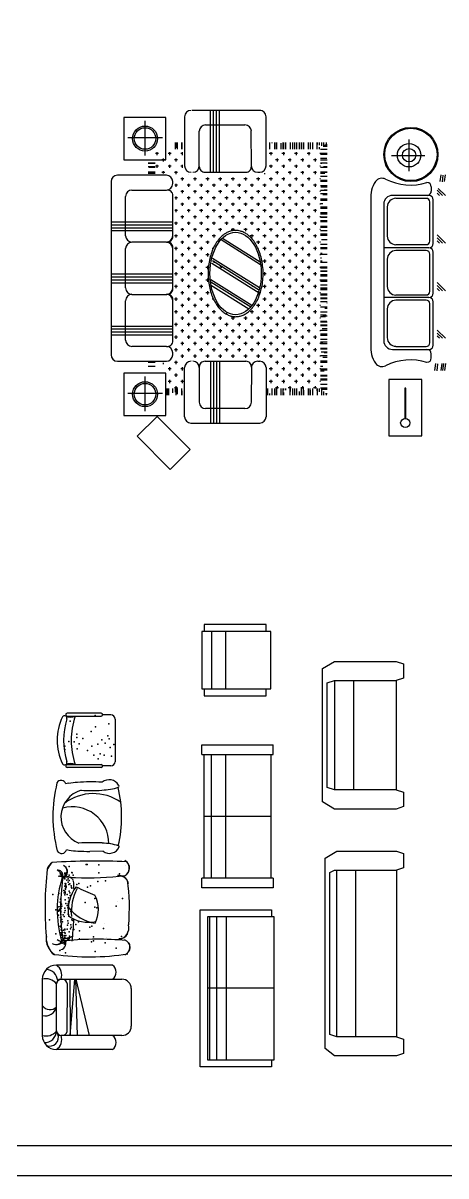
# Model space of a CAD drawing. Header units: inches. Extents: x 8.3 to 50.8, y 10.9 to 35.7.
# Drawn here: x 37.69 to 42.21, y 10.86 to 23.16 of the extents above; entities that cross this region are included whole.
import ezdxf

# ---------------------------------------------------------------- set-up
doc = ezdxf.new("R2010")
doc.units = ezdxf.units.IN
doc.header["$MEASUREMENT"] = 0
for name, color, linetype in [('02', 2, 'Continuous'), ('1', 1, 'Continuous'), ('4', 4, 'Continuous'), ('8', 8, 'Continuous'), ('kadrbm', 4, 'Continuous')]:
    doc.layers.add(name, color=color, linetype=linetype)

# ---------------------------------------------------------------- blocks, each defined once
blk = doc.blocks.new('kadrbm')
at = {"layer": 'kadrbm', "color": 4}
blk.add_lwpolyline([(0, 0), (0, 24.797), (21, 24.797), (21, 0), (0, 0)], close=True, dxfattribs=at)
blk.add_lwpolyline([(20.663, 0.326), (20.663, 24.46), (0.337, 24.46), (0.337, 0.326), (20.663, 0.326)], dxfattribs=at)

msp = doc.modelspace()

# ---------------------------------------------------------------- hatches: boundary and pattern name
at = {"layer": '8'}
h = msp.add_hatch(dxfattribs=at)
h.set_pattern_fill('AR-RROOF', color=256, scale=0.08, angle=270, style=0)
h.set_pattern_definition([(180, (47.02301, 30.62597), (-0.1584, 0.072), [1.08, -0.144, 0.36, -0.072]), (180, (46.92725, 30.66197), (0.072, 0.09576), [0.216, -0.02376, 0.432, -0.054]), (180, (46.98701, 30.68717), (-0.3744, 0.04824), [0.576, -0.1008, 0.288, -0.072])])
h.paths.add_polyline_path([(39.033, 19.49), (39.033, 19.553), (39.105, 19.553), (39.105, 19.49)])
h.paths.add_polyline_path([(40.872, 19.261), (40.872, 21.813), (40.944, 21.885), (40.944, 19.189)])
h.paths.add_polyline_path([(39.033, 21.537), (39.033, 21.704), (39.105, 21.694), (39.105, 21.537)])
h = msp.add_hatch(dxfattribs=at)
h.set_pattern_fill('CROSS', color=256, scale=0.3, angle=180, style=0)
h.set_pattern_definition([(270, (47.02301, 30.62597), (-0.0675, -0.0675), [0.03375, -0.10125]), (180, (47.039886, 30.609096), (-0.0675, 0.0675), [0.03375, -0.10125])])
h.paths.add_polyline_path([(40.313, 19.261), (40.306, 19.514), (40.302, 19.566), (39.458, 19.57), (39.406, 19.54), (39.409, 19.261), (39.221, 19.261), (39.221, 19.49), (39.105, 19.49), (39.105, 19.534), (39.307, 19.54), (39.316, 21.509), (39.285, 21.556), (39.105, 21.554), (39.105, 21.725), (39.118, 21.813), (39.403, 21.813), (39.398, 21.604), (39.458, 21.548), (40.185, 21.535), (40.302, 21.565), (40.31, 21.813), (40.872, 21.813), (40.872, 19.261)])
h.paths.add_polyline_path([(40.232, 20.427), (40.228, 20.747), (40.081, 20.925), (40.016, 20.95), (39.934, 20.95), (39.873, 20.938), (39.791, 20.899), (39.757, 20.816), (39.709, 20.721), (39.688, 20.617), (39.675, 20.492), (39.722, 20.228), (39.83, 20.076), (40.003, 20.046), (40.103, 20.094), (40.189, 20.219)], flags=16)
edge = h.paths.add_edge_path(flags=0)
edge.add_line((40.194, 20.32), (39.722, 20.604))
edge.add_ellipse((40.452, 20.494), major_axis=(-0.522, 0.522), ratio=1, start_angle=35.8767, end_angle=36.3651, ccw=False)
edge.add_line((39.723, 20.611), (40.195, 20.326))
edge.add_ellipse((39.476, 20.494), major_axis=(0.522, 0.522), ratio=1, start_angle=301.4454, end_angle=301.9202, ccw=False)
edge.add_line((40.194, 20.32), (40.194, 20.32))
edge.add_ellipse((39.717, 20.435), major_axis=(0.347, 0.347), ratio=1, start_angle=301.4399, end_angle=301.4562)
edge.add_line((40.194, 20.321), (40.194, 20.321))
edge.add_line((40.194, 20.321), (40.194, 20.321))
edge.add_line((40.194, 20.321), (40.194, 20.321))
edge.add_line((40.194, 20.321), (40.194, 20.321))
edge.add_line((40.194, 20.321), (40.194, 20.321))
edge.add_ellipse((39.717, 20.435), major_axis=(-0.347, 0.347), ratio=1, start_angle=211.4399, end_angle=211.4562, ccw=False)
h = msp.add_hatch(dxfattribs=at)
h.set_pattern_fill('AR-RROOF', color=256, scale=0.08, angle=180, style=0)
h.set_pattern_definition([(270, (47.02301, 30.62597), (-0.072, -0.1584), [1.08, -0.144, 0.36, -0.072]), (270, (46.98701, 30.53021), (-0.09576, 0.072), [0.216, -0.02376, 0.432, -0.054]), (270, (46.96181, 30.58997), (-0.04824, -0.3744), [0.576, -0.1008, 0.288, -0.072])])
h.paths.add_polyline_path([(39.221, 19.189), (39.221, 19.261), (39.421, 19.261), (39.421, 19.189)])
h.paths.add_polyline_path([(40.291, 19.189), (40.291, 19.261), (40.872, 19.261), (40.944, 19.189)])
h.paths.add_polyline_path([(40.291, 21.813), (40.291, 21.885), (40.944, 21.885), (40.872, 21.813)])
h.paths.add_polyline_path([(39.309, 21.813), (39.318, 21.885), (39.421, 21.885), (39.421, 21.813)])

# ---------------------------------------------------------------- linework, layer by layer
at = {"layer": '02'}
for p, q in [((39, 21.746), (39, 22.117)), ((39.185, 21.934), (38.814, 21.934)), ((41.818, 21.58), (41.818, 21.919)), ((41.985, 21.744), (41.63, 21.744)), ((42.149, 21.468), (42.16, 21.541)), ((42.175, 21.465), (42.182, 21.538)), ((42.196, 21.468), (42.207, 21.541)), ((42.055, 21.413), (42.055, 21.367)), ((42.03, 21.321), (41.64, 21.321)), ((42.001, 21.29), (41.677, 21.29)), ((42.076, 20.809), (42.076, 21.277)), ((42.173, 21.321), (42.117, 21.377)), ((42.141, 21.321), (42.117, 21.345)), ((42.205, 21.321), (42.129, 21.396)), ((41.41, 21.275), (41.41, 19.715)), ((41.548, 21.229), (41.548, 19.771)), ((41.585, 21.198), (41.585, 20.888)), ((42.038, 20.833), (42.038, 21.253)), ((39.81, 20.85), (40.232, 20.585)), ((39.826, 20.866), (40.227, 20.614)), ((41.677, 20.796), (42.001, 20.796)), ((42.205, 20.813), (42.117, 20.901)), ((42.173, 20.813), (42.117, 20.869)), ((42.141, 20.813), (42.117, 20.837)), ((42.03, 20.763), (41.548, 20.763)), ((42.001, 20.733), (41.677, 20.733)), ((42.038, 20.296), (42.038, 20.696)), ((42.076, 20.279), (42.076, 20.717)), ((39.713, 20.597), (40.216, 20.281)), ((39.717, 20.653), (40.22, 20.338)), ((39.717, 20.627), (40.22, 20.311)), ((41.585, 20.641), (41.585, 20.351)), ((39.702, 20.424), (40.14, 20.149)), ((39.698, 20.368), (40.107, 20.111)), ((39.702, 20.398), (40.126, 20.132)), ((42.205, 20.305), (42.117, 20.393)), ((42.173, 20.305), (42.117, 20.361)), ((42.141, 20.305), (42.117, 20.329)), ((42.03, 20.233), (41.548, 20.233)), ((41.677, 20.259), (42.001, 20.259)), ((42.001, 20.203), (41.677, 20.203)), ((42.076, 19.725), (42.076, 20.187)), ((41.585, 20.111), (41.585, 19.804)), ((42.038, 19.748), (42.038, 20.167)), ((42.205, 19.797), (42.117, 19.885)), ((42.173, 19.797), (42.117, 19.853)), ((42.141, 19.797), (42.117, 19.821)), ((41.64, 19.678), (42.03, 19.678)), ((41.677, 19.711), (42.001, 19.711)), ((42.055, 19.587), (42.055, 19.633)), ((42.091, 19.455), (42.102, 19.528)), ((42.117, 19.451), (42.124, 19.524)), ((42.161, 19.455), (42.172, 19.528)), ((42.179, 19.455), (42.19, 19.528)), ((42.2, 19.455), (42.211, 19.528)), ((39, 19.019), (39, 19.39)), ((41.953, 19.356), (41.603, 19.356)), ((41.603, 19.356), (41.603, 18.756)), ((41.953, 18.756), (41.953, 19.356)), ((39.185, 19.207), (38.814, 19.207)), ((41.603, 18.756), (41.953, 18.756)), ((38.528, 15.797), (38.166, 15.797)), ((38.166, 15.767), (38.529, 15.767)), ((38.633, 15.781), (38.543, 15.781)), ((38.678, 15.736), (38.678, 15.281)), ((38.166, 15.25), (38.529, 15.25)), ((38.528, 15.22), (38.166, 15.22)), ((38.633, 15.236), (38.543, 15.236)), ((38.549, 14.325), (38.409, 14.324)), ((38.785, 14.176), (38.785, 14.176)), ((38.651, 13.11), (38.051, 13.11)), ((37.901, 12.96), (37.901, 12.36)), ((38.051, 12.408), (38.053, 12.922)), ((38.101, 12.96), (38.751, 12.96)), ((38.051, 12.41), (38.051, 12.91)), ((38.168, 12.404), (38.17, 12.91)), ((38.851, 12.86), (38.851, 12.46)), ((38.751, 12.36), (38.101, 12.36)), ((38.651, 12.21), (38.051, 12.21))]:
    msp.add_line(p, q, dxfattribs=at)
for centre, radius in [((38.998, 21.928), 0.133), ((38.998, 21.928), 0.115), ((41.837, 21.758), 0.289), ((41.837, 21.758), 0.279), ((41.818, 21.75), 0.125), ((41.818, 21.75), 0.0716), ((38.998, 19.201), 0.133), ((38.998, 19.201), 0.115)]:
    msp.add_circle(centre, radius, dxfattribs=at)
for centre, radius, start, end in [((41.69, 21.306), 0.282, 144.7635, 186.305), ((41.528, 21.42), 0.0838, 63.3182, 144.7635), ((41.832, 22.024), 0.592, 243.3182, 287.3875), ((42.009, 21.413), 0.0461, 0, 90), ((41.64, 21.229), 0.0922, 90, 180), ((41.677, 21.198), 0.0922, 90, 180), ((42.001, 21.253), 0.0369, 0, 90), ((42.009, 21.367), 0.0461, 278.7824, 0), ((42.03, 21.275), 0.0461, 0, 90), ((41.677, 20.888), 0.0922, 180, 270), ((42.001, 20.833), 0.0369, 270, 0), ((42.03, 20.809), 0.0461, 270, 0), ((41.677, 20.641), 0.0922, 90, 180), ((42.001, 20.696), 0.0369, 0, 90), ((42.03, 20.717), 0.0461, 0, 90), ((41.677, 20.351), 0.0922, 180, 270), ((42.001, 20.296), 0.0369, 270, 0), ((41.677, 20.111), 0.0922, 90, 180), ((42.001, 20.167), 0.0369, 0, 90), ((42.03, 20.279), 0.0461, 270, 0), ((42.03, 20.187), 0.0461, 0, 90), ((41.677, 19.804), 0.0922, 180, 270), ((41.69, 19.694), 0.282, 173.695, 215.2365), ((41.64, 19.771), 0.0922, 180, 270), ((42.001, 19.748), 0.0369, 270, 0), ((42.009, 19.633), 0.0461, 0, 90), ((42.03, 19.725), 0.0461, 270, 0), ((41.832, 18.975), 0.592, 72.6125, 116.6818), ((42.009, 19.587), 0.0461, 270, 0), ((41.528, 19.579), 0.0838, 215.2365, 296.6818), ((38.628, 15.509), 0.569, 153.9328, 206.0728), ((38.139, 15.745), 0.0253, 338.7427, 148.0912), ((38.202, 15.862), 0.107, 240.9453, 298.0619), ((38.166, 15.782), 0.015, 89.946, 270), ((38.992, 15.509), 0.783, 160.7387, 199.2752), ((38.529, 15.782), 0.015, 270, 90.054), ((38.633, 15.736), 0.045, 359.982, 89.982), ((38.911, 15.509), 0.783, 163.1215, 196.8881), ((38.139, 15.272), 0.0253, 211.8641, 21.2126), ((38.202, 15.155), 0.107, 61.9372, 119.0537), ((38.166, 15.235), 0.015, 90, 270.054), ((38.529, 15.235), 0.015, 269.946, 90), ((38.633, 15.281), 0.045, 269.982, 359.982), ((39.498, 14.699), 1.484, 166.0992, 194.4062), ((38.102, 15.03), 0.0522, 16.2128, 150.5991), ((38.25, 14.615), 0.441, 98.6221, 102.8198), ((38.347, 13.976), 1.086, 93.7287, 98.6221), ((38.415, 12.937), 2.128, 86.7377, 93.7287), ((38.474, 13.977), 1.086, 86.4896, 86.7377), ((38.615, 14.973), 0.115, 29.6688, 130.1444), ((38.563, 15.423), 0.441, 278.6221, 289.83), ((37.411, 14.69), 1.337, 346.7494, 13.7092), ((38.708, 15.02), 0.0127, 289.83, 54.7497), ((38.397, 14.69), 0.297, 105.7181, 248.8427), ((38.422, 16.695), 1.722, 266.5005, 273.8185), ((38.466, 16.061), 1.086, 273.7287, 278.6221), ((38.418, 12.296), 2.121, 86.7315, 93.4522), ((38.477, 13.332), 1.083, 81.8295, 86.7315), ((38.568, 13.969), 0.439, 70.6039, 81.8295), ((38.107, 14.356), 0.0539, 209.4254, 344.537), ((38.25, 14.772), 0.439, 258.0538, 261.8295), ((38.341, 15.408), 1.083, 261.8295, 266.7315), ((38.401, 16.445), 2.121, 266.7315, 270.2332), ((38.617, 14.418), 0.115, 233.7466, 335.9821), ((38.71, 14.372), 0.0127, 355.6727, 70.6039), ((38.074, 14.098), 0.126, 121.8817, 163.9672), ((38.179, 14.024), 0.25, 133.5462, 153.1435), ((38.479, 7.074), 7.147, 87.4157, 93.7844), ((38.102, 14.114), 0.0627, 284.7814, 67.5922), ((38.745, 14.146), 0.0884, 284.6379, 64.3095), ((41.657, 13.722), 3.727, 173.6661, 184.6513), ((39.199, 13.7), 1.14, 162.2186, 196.688), ((38.028, 14.045), 0.0839, 1.184, 67.8216), ((38.096, 14.015), 0.0474, 44.3938, 123.5856), ((38.399, 16.62), 2.579, 262.9836, 266.759), ((40.413, 13.716), 2.317, 172.1551, 188.522), ((38.168, 13.979), 0.0736, 23.5298, 133.1189), ((38.4, 17.143), 3.101, 267.296, 277.1857), ((38.714, 13.958), 0.108, 10.9756, 94.9747), ((38.724, 13.961), 0.1, 19.8228, 92.4985), ((38.589, 13.694), 0.413, 142.2037, 188.1582), ((34.479, 13.78), 3.763, 2.046, 3.4739), ((39.652, 16.75), 3.129, 243.6226, 247.6678), ((36.632, 13.726), 2.199, 355.2072, 7.551), ((38.183, 13.706), 0.318, 332.1942, 28.1227), ((38.533, 14.001), 0.448, 217.4475, 261.1735), ((38.393, 13.936), 0.368, 234.6654, 282.5832), ((34.479, 13.78), 3.763, 353.6884, 357.2827), ((38.696, 13.512), 0.13, 276.5867, 13.4511), ((38.155, 13.397), 0.214, 174.018, 234.4212), ((38.152, 13.52), 0.123, 242.8974, 305.8955), ((38.726, 13.488), 0.0951, 264.9234, 335.6374), ((38.209, 13.416), 0.268, 188.0075, 225.837), ((38.044, 13.424), 0.093, 244.8715, 336.7247), ((38.088, 13.339), 0.0629, 279.2916, 47.6289), ((38.49, 9.948), 3.439, 84.9281, 95.556), ((38.756, 13.3), 0.0825, 287.7157, 72.8428), ((38.402, 15.883), 2.684, 261.9645, 278.8423), ((38.051, 12.96), 0.15, 90, 180), ((38.594, 13.035), 0.0943, 307.2887, 52.7113), ((38.101, 12.91), 0.05, 90, 180), ((38.109, 12.899), 0.0612, 6.9987, 157.8214), ((38.751, 12.86), 0.1, 0, 90), ((38.751, 12.46), 0.1, 270, 0), ((38.051, 12.36), 0.15, 180, 270), ((38.101, 12.41), 0.05, 180, 270), ((38.11, 12.42), 0.0603, 192.0502, 344.0339), ((38.594, 12.285), 0.0943, 307.2887, 52.7113)]:
    msp.add_arc(centre, radius, start, end, dxfattribs=at)
at = {"layer": '02', "extrusion": (0, 0, -1)}
msp.add_ellipse((39.965, 20.488), major_axis=(0, 0.44), ratio=0.62186, start_param=4.712389, end_param=10.995574, dxfattribs=at)
at = {"layer": '02'}
msp.add_open_spline([(39.965, 20.948), (39.974, 20.948), (39.983, 20.947), (40, 20.945), (40.009, 20.943), (40.029, 20.937), (40.041, 20.933), (40.065, 20.921), (40.076, 20.914), (40.098, 20.899), (40.109, 20.89), (40.129, 20.87), (40.139, 20.86), (40.162, 20.832), (40.174, 20.814), (40.196, 20.775), (40.206, 20.754), (40.223, 20.71), (40.231, 20.687), (40.243, 20.64), (40.248, 20.615), (40.255, 20.564), (40.258, 20.539), (40.259, 20.487), (40.259, 20.461), (40.255, 20.41), (40.252, 20.385), (40.243, 20.335), (40.237, 20.311), (40.223, 20.264), (40.214, 20.242), (40.195, 20.2), (40.185, 20.18), (40.161, 20.143), (40.148, 20.126), (40.121, 20.096), (40.106, 20.083), (40.079, 20.063), (40.067, 20.055), (40.042, 20.043), (40.029, 20.038), (40.002, 20.031), (39.989, 20.029), (39.962, 20.027), (39.949, 20.028), (39.922, 20.032), (39.909, 20.036), (39.883, 20.046), (39.871, 20.052), (39.846, 20.067), (39.834, 20.075), (39.812, 20.095), (39.801, 20.106), (39.78, 20.13), (39.77, 20.143), (39.749, 20.174), (39.739, 20.194), (39.719, 20.235), (39.711, 20.256), (39.696, 20.301), (39.69, 20.325), (39.681, 20.373), (39.677, 20.398), (39.673, 20.448), (39.672, 20.473), (39.672, 20.524), (39.674, 20.549), (39.68, 20.599), (39.684, 20.623), (39.695, 20.671), (39.702, 20.694), (39.718, 20.738), (39.727, 20.759), (39.748, 20.799), (39.759, 20.817), (39.784, 20.851), (39.797, 20.866), (39.825, 20.893), (39.84, 20.905), (39.867, 20.922), (39.879, 20.928), (39.903, 20.938), (39.916, 20.942), (39.941, 20.946), (39.953, 20.948), (39.965, 20.948)], degree=3, knots=[3.141593, 3.141593, 3.141593, 3.141593, 3.226917, 3.226917, 3.312242, 3.312242, 3.434267, 3.434267, 3.556292, 3.556292, 3.678317, 3.678317, 3.800342, 3.800342, 3.971574, 3.971574, 4.142806, 4.142806, 4.314038, 4.314038, 4.48527, 4.48527, 4.656502, 4.656502, 4.827734, 4.827734, 4.998965, 4.998965, 5.170197, 5.170197, 5.341429, 5.341429, 5.512661, 5.512661, 5.683893, 5.683893, 5.855125, 5.855125, 5.986691, 5.986691, 6.118257, 6.118257, 6.249823, 6.249823, 6.381389, 6.381389, 6.512955, 6.512955, 6.644521, 6.644521, 6.776087, 6.776087, 6.907652, 6.907652, 7.039218, 7.039218, 7.207016, 7.207016, 7.374813, 7.374813, 7.54261, 7.54261, 7.710407, 7.710407, 7.878205, 7.878205, 8.046002, 8.046002, 8.213799, 8.213799, 8.381596, 8.381596, 8.549393, 8.549393, 8.717191, 8.717191, 8.884988, 8.884988, 9.052785, 9.052785, 9.178207, 9.178207, 9.303629, 9.303629, 9.424778, 9.424778, 9.424778, 9.424778], dxfattribs=at)
for p in [(38.465, 15.775), (38.199, 15.712), (38.469, 15.652), (38.61, 15.683), (38.185, 15.496), (38.268, 15.575), (38.269, 15.54), (38.333, 15.529), (38.424, 15.604), (38.538, 15.515), (38.602, 15.558), (38.616, 15.525), (38.141, 15.448), (38.142, 15.412), (38.24, 15.491), (38.273, 15.417), (38.293, 15.471), (38.385, 15.399), (38.43, 15.447), (38.493, 15.467), (38.571, 15.477), (38.626, 15.432), (38.664, 15.464), (38.45, 15.352), (38.498, 15.31), (38.518, 15.364), (38.563, 15.352), (38.64, 15.34), (38.189, 14.163), (38.368, 14.185), (38.38, 14.185), (38.505, 14.181), (38.141, 14.031), (38.177, 14.031), (38.186, 14.072), (38.216, 14.1), (38.219, 14.095), (38.229, 14.072), (38.503, 14.095), (38.724, 14.084), (38.132, 13.907), (38.14, 13.952), (38.141, 13.901), (38.144, 13.983), (38.147, 13.921), (38.149, 13.933), (38.15, 13.965), (38.152, 13.977), (38.155, 13.941), (38.157, 13.953), (38.163, 14.017), (38.178, 13.996), (38.183, 13.971), (38.187, 14.014), (38.187, 13.901), (38.194, 13.977), (38.209, 13.955), (38.211, 13.937), (38.215, 13.931), (38.269, 13.969), (38.292, 13.981), (38.384, 13.942), (38.416, 13.958), (38.494, 14.003), (38.575, 14.009), (38.013, 13.863), (38.079, 13.873), (38.09, 13.783), (38.095, 13.816), (38.136, 13.883), (38.141, 13.859), (38.145, 13.878), (38.145, 13.806), (38.146, 13.889), (38.168, 13.863), (38.179, 13.786), (38.182, 13.83), (38.187, 13.805), (38.194, 13.881), (38.198, 13.853), (38.359, 13.778), (38.46, 13.823), (38.758, 13.823), (38.044, 13.702), (38.074, 13.693), (38.075, 13.688), (38.078, 13.732), (38.083, 13.707), (38.086, 13.692), (38.094, 13.737), (38.098, 13.768), (38.098, 13.688), (38.1, 13.674), (38.103, 13.718), (38.106, 13.762), (38.111, 13.738), (38.137, 13.673), (38.14, 13.717), (38.145, 13.693), (38.153, 13.769), (38.168, 13.748), (38.173, 13.723), (38.177, 13.766), (38.177, 13.742), (38.177, 13.653), (38.184, 13.728), (38.199, 13.707), (38.204, 13.683), (38.463, 13.728), (38.483, 13.722), (38.69, 13.738), (37.979, 13.593), (38.073, 13.644), (38.095, 13.617), (38.099, 13.65), (38.099, 13.591), (38.099, 13.571), (38.102, 13.602), (38.107, 13.552), (38.11, 13.596), (38.115, 13.572), (38.122, 13.648), (38.135, 13.629), (38.169, 13.538), (38.172, 13.582), (38.177, 13.557), (38.184, 13.633), (38.204, 13.541), (38.216, 13.593), (38.227, 13.585), (38.259, 13.545), (38.289, 13.571), (37.945, 13.413), (38.047, 13.445), (38.09, 13.526), (38.098, 13.456), (38.099, 13.52), (38.102, 13.487), (38.103, 13.425), (38.105, 13.508), (38.107, 13.437), (38.11, 13.481), (38.115, 13.457), (38.127, 13.482), (38.135, 13.427), (38.138, 13.457), (38.141, 13.495), (38.142, 13.487), (38.143, 13.408), (38.146, 13.452), (38.151, 13.427), (38.167, 13.494), (38.189, 13.467), (38.192, 13.418), (38.201, 13.497), (38.209, 13.517), (38.237, 13.489), (38.299, 13.475), (38.407, 13.515), (38.429, 13.526), (38.446, 13.413), (38.553, 13.503), (38.745, 13.415), (38.12, 13.346), (38.17, 13.4), (38.173, 13.395), (38.174, 13.379), (38.184, 13.384), (38.185, 13.402), (38.188, 13.393), (38.297, 13.39), (38.426, 13.358), (38.449, 13.369), (38.573, 13.347), (38.69, 13.29), (38.087, 13.267), (38.149, 13.241), (38.466, 13.256)]:
    msp.add_point(p, dxfattribs=at)
at = {"layer": '1'}
for p, q in [((40.291, 16.745), (39.631, 16.745)), ((39.631, 16.745), (39.631, 16.669)), ((40.291, 16.669), (40.291, 16.745)), ((39.605, 16.669), (39.605, 16.059)), ((40.342, 16.669), (39.605, 16.669)), ((39.707, 16.669), (39.707, 16.059)), ((39.859, 16.059), (39.859, 16.669)), ((40.342, 16.059), (40.342, 16.669)), ((40.893, 16.275), (41.02, 16.351)), ((40.893, 14.853), (40.893, 16.275)), ((41.02, 16.351), (41.681, 16.351)), ((41.681, 16.351), (41.757, 16.326)), ((41.757, 16.326), (41.757, 16.173)), ((40.944, 16.123), (41.02, 16.148)), ((40.944, 15.005), (40.944, 16.123)), ((41.02, 16.148), (41.681, 16.148)), ((41.02, 16.148), (41.02, 14.98)), ((41.224, 16.148), (41.224, 14.98)), ((41.757, 16.173), (41.681, 16.148)), ((41.681, 16.148), (41.681, 14.98)), ((39.605, 16.059), (40.342, 16.059)), ((39.631, 16.059), (39.631, 15.983)), ((40.291, 15.983), (40.291, 16.059)), ((39.631, 15.983), (40.291, 15.983)), ((39.605, 15.358), (39.605, 15.459)), ((39.605, 15.459), (40.367, 15.459)), ((40.367, 15.358), (40.367, 15.459)), ((39.605, 15.358), (40.367, 15.358)), ((39.631, 14.037), (39.631, 15.358)), ((39.707, 14.037), (39.707, 15.358)), ((39.859, 14.037), (39.859, 15.358)), ((40.342, 15.358), (40.342, 14.037)), ((41.02, 14.98), (40.944, 15.005)), ((41.681, 14.98), (41.02, 14.98)), ((41.681, 14.98), (41.757, 14.954)), ((41.757, 14.954), (41.757, 14.802)), ((41.02, 14.776), (40.893, 14.853)), ((41.681, 14.776), (41.02, 14.776)), ((41.757, 14.802), (41.681, 14.776)), ((40.342, 14.697), (39.631, 14.697)), ((40.92, 14.252), (41.047, 14.328)), ((41.047, 14.328), (41.682, 14.328)), ((41.682, 14.328), (41.758, 14.303)), ((41.758, 14.303), (41.758, 14.15)), ((40.92, 12.22), (40.92, 14.252)), ((41.758, 14.15), (41.682, 14.125)), ((39.605, 13.935), (39.605, 14.037)), ((40.367, 14.037), (39.605, 14.037)), ((40.367, 14.037), (40.367, 13.935)), ((40.971, 14.1), (41.022, 14.125)), ((40.971, 12.372), (40.971, 14.1)), ((41.022, 14.125), (41.682, 14.125)), ((41.047, 12.347), (41.047, 14.125)), ((41.25, 12.347), (41.25, 14.125)), ((41.682, 14.125), (41.682, 12.347)), ((40.367, 13.935), (39.605, 13.935)), ((38.706, 13.793), (38.706, 13.793)), ((39.588, 12.025), (39.588, 13.702)), ((39.588, 13.702), (40.35, 13.702)), ((40.35, 13.702), (40.35, 13.626)), ((38.569, 13.558), (38.569, 13.558)), ((40.376, 13.626), (39.665, 13.626)), ((39.665, 13.626), (39.665, 12.102)), ((39.69, 12.102), (39.69, 13.626)), ((39.766, 12.102), (39.766, 13.626)), ((39.868, 12.102), (39.868, 13.626)), ((40.376, 12.102), (40.376, 13.626)), ((38.588, 13.401), (38.588, 13.401)), ((40.376, 12.864), (39.665, 12.864)), ((41.047, 12.347), (40.971, 12.372)), ((41.682, 12.347), (41.047, 12.347)), ((41.682, 12.347), (41.758, 12.322)), ((41.758, 12.322), (41.758, 12.169)), ((41.022, 12.144), (40.92, 12.22)), ((39.665, 12.102), (40.376, 12.102)), ((40.35, 12.102), (40.35, 12.025)), ((41.682, 12.144), (41.022, 12.144)), ((41.758, 12.169), (41.682, 12.144)), ((40.35, 12.025), (39.588, 12.025))]:
    msp.add_line(p, q, dxfattribs=at)
at = {"layer": '4'}
for p, q in [((39.221, 22.152), (38.771, 22.152)), ((38.771, 22.152), (38.771, 21.702)), ((39.221, 21.702), (39.221, 22.152)), ((39.421, 22.16), (39.421, 21.637)), ((40.236, 22.226), (39.502, 22.226)), ((39.696, 21.57), (39.696, 22.228)), ((39.728, 21.57), (39.728, 22.228)), ((39.76, 21.57), (39.76, 22.228)), ((39.792, 21.57), (39.792, 22.228)), ((40.291, 21.637), (40.291, 22.16)), ((39.645, 22.073), (40.065, 22.073)), ((39.577, 21.637), (39.577, 22.005)), ((40.134, 21.63), (40.133, 22.005)), ((38.771, 21.702), (39.221, 21.702)), ((39.226, 21.537), (38.703, 21.537)), ((39.639, 21.568), (40.076, 21.568)), ((40.201, 21.568), (40.223, 21.568)), ((38.635, 21.468), (38.635, 19.621)), ((39.294, 21.447), (39.294, 21.472)), ((38.79, 20.891), (38.79, 21.31)), ((38.858, 21.379), (39.226, 21.379)), ((39.294, 20.884), (39.294, 21.321)), ((39.293, 21.037), (38.635, 21.037)), ((39.293, 21.005), (38.635, 21.005)), ((39.293, 20.973), (38.635, 20.973)), ((39.293, 20.942), (38.635, 20.942)), ((39.226, 20.822), (38.858, 20.822)), ((38.79, 20.334), (38.79, 20.754)), ((39.294, 20.328), (39.294, 20.765)), ((39.293, 20.481), (38.635, 20.481)), ((39.293, 20.449), (38.635, 20.449)), ((39.293, 20.417), (38.635, 20.417)), ((39.293, 20.385), (38.635, 20.385)), ((38.79, 19.778), (38.79, 20.198)), ((38.858, 20.266), (39.226, 20.266)), ((39.294, 19.772), (39.294, 20.209)), ((39.293, 19.924), (38.635, 19.924)), ((39.293, 19.893), (38.635, 19.893)), ((39.293, 19.861), (38.635, 19.861)), ((39.293, 19.829), (38.635, 19.829)), ((39.226, 19.71), (38.858, 19.71)), ((39.294, 19.621), (39.294, 19.642)), ((38.703, 19.553), (39.226, 19.553)), ((39.421, 18.961), (39.421, 19.484)), ((39.577, 19.484), (39.577, 19.115)), ((39.639, 19.552), (40.076, 19.552)), ((39.696, 19.551), (39.696, 18.892)), ((39.728, 19.551), (39.728, 18.892)), ((39.76, 19.551), (39.76, 18.892)), ((39.792, 19.551), (39.792, 18.892)), ((40.134, 19.49), (40.133, 19.115)), ((40.201, 19.552), (40.223, 19.552)), ((40.291, 19.484), (40.291, 18.961)), ((39.221, 19.424), (38.771, 19.424)), ((38.771, 19.424), (38.771, 18.974)), ((39.221, 18.974), (39.221, 19.424)), ((41.784, 19.265), (41.773, 19.265)), ((41.773, 19.265), (41.773, 18.94)), ((41.784, 18.94), (41.784, 19.265)), ((38.771, 18.974), (39.221, 18.974)), ((38.914, 18.752), (39.126, 18.964)), ((39.126, 18.964), (39.48, 18.61)), ((40.065, 19.047), (39.645, 19.047)), ((41.773, 18.94), (41.784, 18.94)), ((39.487, 18.892), (40.222, 18.892)), ((39.268, 18.398), (38.914, 18.752)), ((39.48, 18.61), (39.268, 18.398)), ((38.195, 12.96), (38.198, 12.36)), ((38.198, 12.36), (38.247, 12.96)), ((38.278, 12.36), (38.258, 12.96)), ((38.258, 12.96), (38.401, 12.36))]:
    msp.add_line(p, q, dxfattribs=at)
msp.add_circle((41.777, 18.894), 0.0493, dxfattribs=at)
for centre, radius, start, end in [((39.489, 22.16), 0.0682, 90, 180), ((40.223, 22.16), 0.0682, 0, 90), ((39.645, 22.005), 0.0682, 90, 180), ((40.065, 22.005), 0.0682, 0, 90), ((38.703, 21.468), 0.0682, 90, 180), ((39.226, 21.468), 0.0682, 0, 90), ((39.489, 21.637), 0.0682, 180, 270), ((39.509, 21.637), 0.0682, 270, 0), ((39.638, 21.63), 0.0613, 179.3701, 270.6589), ((40.076, 21.626), 0.0574, 270, 2.986), ((40.201, 21.637), 0.0682, 180, 270), ((40.223, 21.637), 0.0682, 270, 0), ((39.226, 21.447), 0.0682, 270, 0), ((38.858, 21.31), 0.0682, 90, 180), ((39.237, 21.321), 0.0574, 0, 92.986), ((38.858, 20.891), 0.0682, 180, 270), ((38.858, 20.754), 0.0682, 90, 180), ((39.226, 20.891), 0.0682, 270, 0), ((39.226, 20.754), 0.0682, 0, 90), ((39.233, 20.884), 0.0613, 269.3701, 0.6589), ((39.237, 20.765), 0.0574, 0, 92.986), ((38.858, 20.334), 0.0682, 180, 270), ((39.226, 20.334), 0.0682, 270, 0), ((39.233, 20.327), 0.0613, 269.3701, 0.6589), ((38.858, 20.198), 0.0682, 90, 180), ((39.226, 20.198), 0.0682, 0, 90), ((39.237, 20.209), 0.0574, 0, 92.986), ((38.858, 19.778), 0.0682, 180, 270), ((39.233, 19.771), 0.0618, 264.1019, 0.4455), ((39.226, 19.642), 0.0682, 0, 90), ((38.703, 19.621), 0.0682, 180, 270), ((39.226, 19.621), 0.0682, 270, 0), ((39.489, 19.484), 0.0682, 90, 180), ((39.509, 19.484), 0.0682, 0, 90), ((39.638, 19.491), 0.0613, 89.3411, 180.6299), ((40.076, 19.495), 0.0574, 357.014, 90), ((40.201, 19.484), 0.0682, 90, 180), ((40.223, 19.484), 0.0682, 0, 90), ((39.645, 19.115), 0.0682, 180, 270), ((40.065, 19.115), 0.0682, 270, 0), ((39.488, 18.961), 0.0682, 180, 270), ((40.223, 18.961), 0.0682, 270, 0), ((38.447, 14.426), 0.514, 55.3508, 126.5773), ((38.221, 14.41), 0.39, 359.5474, 105.2189), ((38.1, 14.107), 0.0703, 312.3134, 67.6102), ((38.736, 14.146), 0.0942, 303.041, 46.0653), ((38.066, 14.068), 0.0554, 358.0108, 96.5585), ((38.077, 14.044), 0.0432, 41.3645, 77.3512), ((38.11, 14.096), 0.0205, 199.7085, 272.9287), ((38.075, 14.039), 0.051, 16.9282, 45.0191), ((38.132, 14.07), 0.0208, 177.6648, 230.8099), ((38.16, 14.092), 0.0216, 156.8963, 235.4924), ((38.167, 14.092), 0.0241, 166.7547, 226.269), ((38.127, 14.068), 0.0258, 338.7382, 15.2334), ((38.754, 13.675), 0.544, 152.1646, 184.704), ((38.052, 13.479), 0.147, 251.2473, 311.1348), ((38.108, 13.44), 0.0742, 227.7203, 294.4461), ((38.098, 13.351), 0.00761, 49.9524, 173.6379), ((38.103, 13.348), 0.00729, 48.619, 168.2368), ((38.076, 13.369), 0.0312, 336.4865, 4.577), ((37.67, 13.84), 0.64, 313.0314, 315.4601), ((38.141, 13.353), 0.0338, 149.8249, 175.6805), ((38.077, 13.413), 0.0561, 308.197, 334.4624), ((38.127, 13.34), 0.00962, 290.4626, 3.0956), ((38.147, 13.331), 0.011, 114.9884, 188.498), ((38.143, 13.34), 0.00631, 61.1103, 192.9589), ((38.147, 13.338), 0.00716, 100.5878, 169.383), ((38.064, 13.384), 0.0894, 335.4885, 349.6252), ((38.171, 13.347), 0.0245, 133.9901, 187.4178), ((38.141, 13.376), 0.0143, 315.5033, 24.4547), ((38.737, 13.307), 0.0996, 306.0678, 22.6723), ((37.933, 12.934), 0.133, 5.1169, 84.8831), ((37.983, 13.004), 0.126, 339.5688, 57.3011), ((37.94, 12.822), 0.143, 39.0466, 105.7537), ((37.982, 12.735), 0.099, 215.7321, 315.9041), ((37.931, 12.696), 0.126, 256.3786, 345.8661), ((37.94, 12.498), 0.143, 254.2463, 320.9534), ((37.926, 12.411), 0.126, 267.8486, 358.4576), ((37.98, 12.34), 0.093, 248.335, 21.665), ((37.983, 12.316), 0.126, 302.6989, 20.4312)]:
    msp.add_arc(centre, radius, start, end, dxfattribs=at)

# ---------------------------------------------------------------- block references
at = {"layer": 'kadrbm'}
msp.add_blockref('kadrbm', (29.774, 10.862), dxfattribs=at)

doc.saveas('drawing.dxf')
